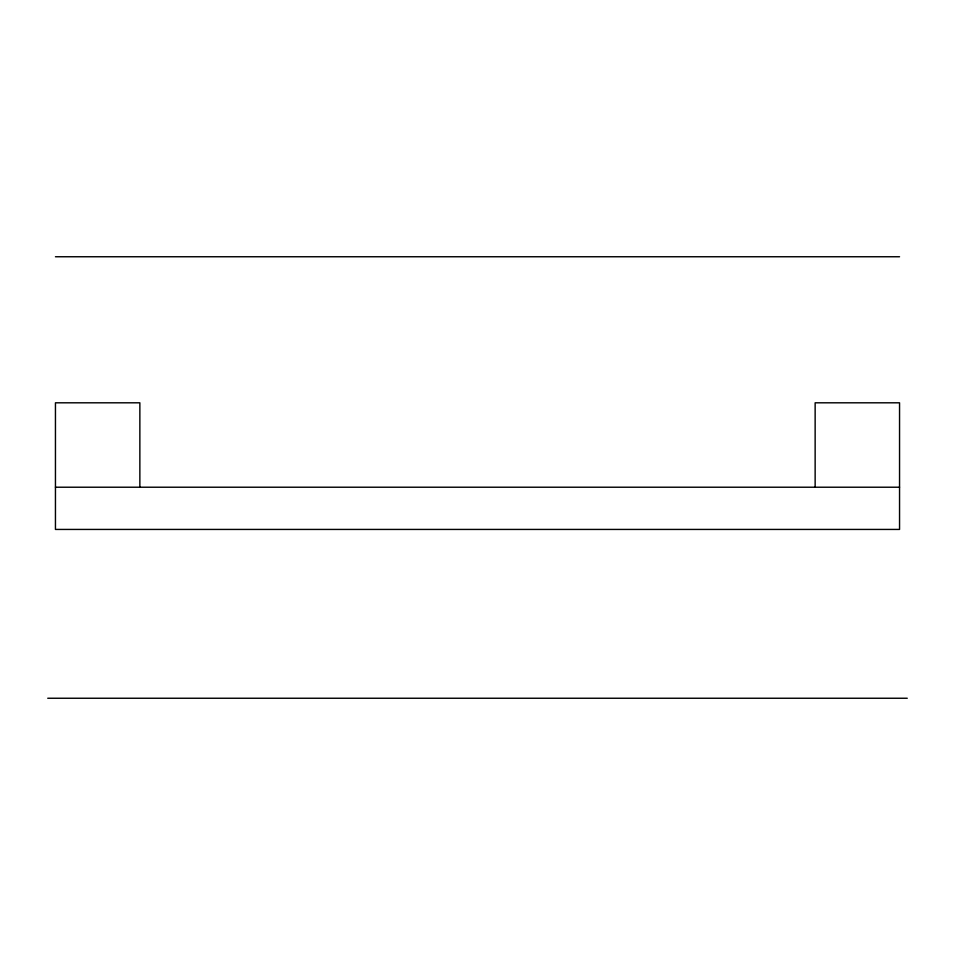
<?xml version="1.0" encoding="UTF-8"?>
<svg xmlns="http://www.w3.org/2000/svg" width="955" height="955" viewBox="0 0 955 955"><rect width="100%" height="100%" fill="white"/><g stroke="black" fill="none" stroke-linecap="round" stroke-linejoin="round"><path stroke-width="1.43" d="M55.45 256.752L899.55 256.752M55.45 487.217L899.55 487.217M47.75 698.248L907.25 698.248M815.14 487.217L815.14 402.807L899.55 402.807L899.55 529.428L55.45 529.428L55.45 402.807L139.86 402.807L139.86 487.217"/></g></svg>
